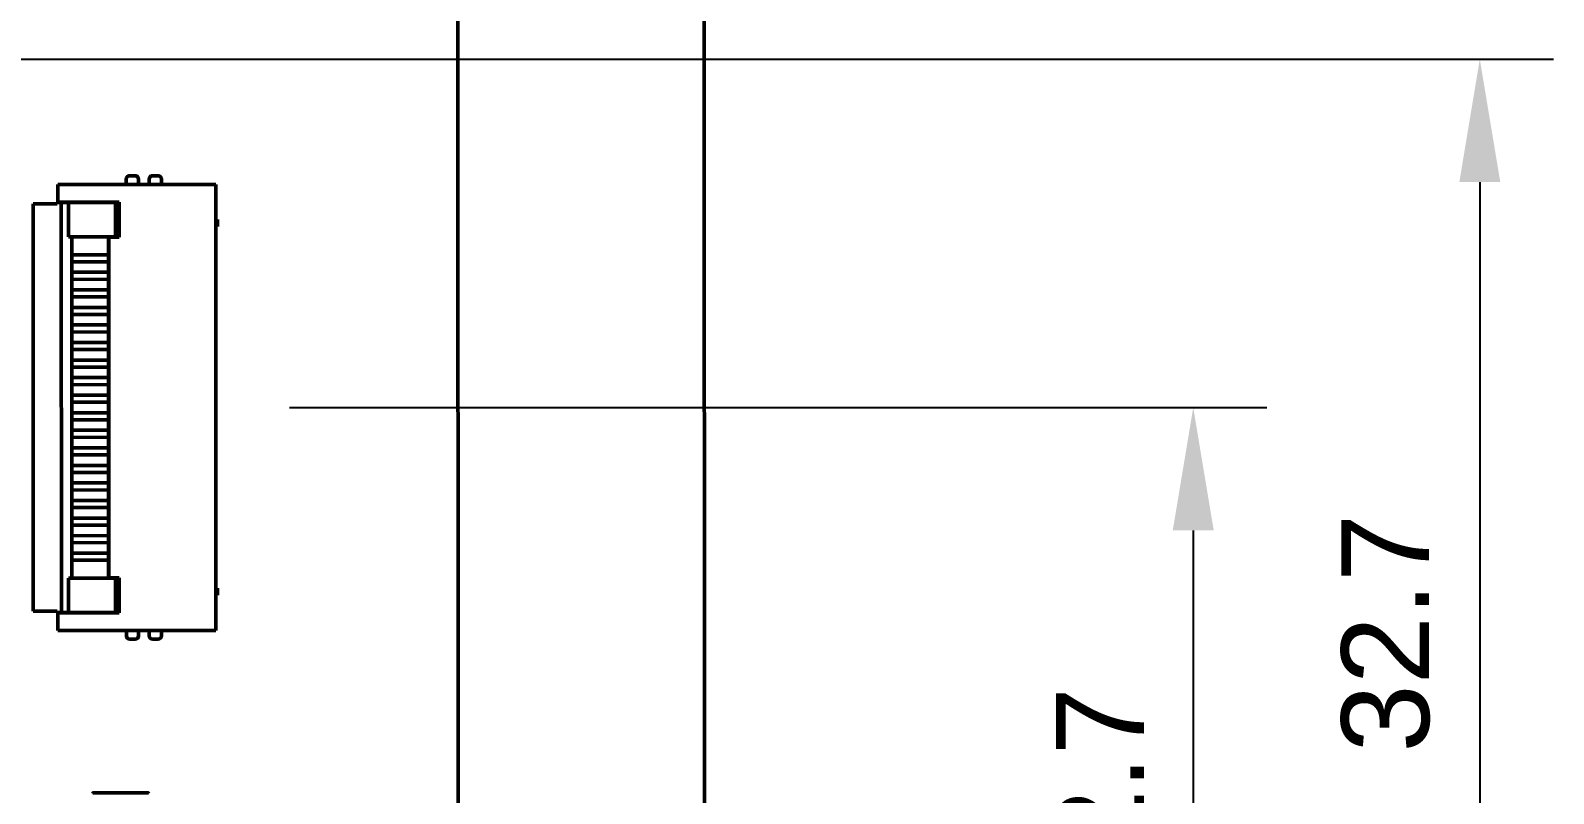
# Model space of a CAD drawing. Header units: millimetres. Extents: x 37 to 395, y 164 to 266.
# Drawn here: x 351.41 to 394.79, y 199.52 to 221.25 of the extents above; entities that cross this region are included whole.
import ezdxf

# ---------------------------------------------------------------- set-up
doc = ezdxf.new("R2010")
doc.units = ezdxf.units.MM
doc.header["$LTSCALE"] = 0.75
doc.layers.add('Visible', color=7, linetype='Continuous', lineweight=50)
doc.layers.add('尺寸标注', color=3, linetype='Continuous', lineweight=25)
doc.styles.get("Standard").update_dxf_attribs({"font": 'arial.ttf'})
doc.dimstyles.new('Dim-ISO-25', dxfattribs={"dimtxt": 3.5, "dimasz": 3.5, "dimexe": 2.1, "dimexo": 2.1, "dimgap": 1.4, "dimtad": 1, "dimzin": 12, "dimdsep": 46, "dimtxsty": 'Standard', "dimcen": 0, "dimazin": 3, "dimtp": 0.1, "dimtm": 0.1, "dimtfac": 0.714286, "dimtmove": 0, "dimatfit": 3, "dimfxl": 1, "dimtzin": 12, "dimarcsym": 0})

# ---------------------------------------------------------------- blocks, each defined once
blk = doc.blocks.new('*D19')
at = {"layer": 'Defpoints', "color": 0, "transparency": 16777216}
for p in [(356.688, 210.514), (358.751, 187.785), (384.53, 187.785)]:
    blk.add_point(p, dxfattribs=at)
at = {"layer": '尺寸标注', "color": 0, "lineweight": -2, "transparency": 16777216}
for p, q in [((358.788, 210.514), (386.63, 210.514)), ((384.53, 207.014), (384.53, 191.285)), ((360.851, 187.785), (386.63, 187.785))]:
    blk.add_line(p, q, dxfattribs=at)
at = {"layer": '尺寸标注', "color": 0, "transparency": 16777216}
for points in [[(383.946, 207.014), (385.113, 207.014), (384.53, 210.514)], [(383.946, 191.285), (385.113, 191.285), (384.53, 187.785)]]:
    blk.add_solid(points, dxfattribs=at)
at = {"layer": '尺寸标注', "color": 0, "transparency": 16777216, "insert": (381.875, 199.15), "char_height": 2.5, "attachment_point": 5, "rotation": 90}
blk.add_mtext('22.7', dxfattribs=at)
blk = doc.blocks.new('*D20')
at = {"layer": 'Defpoints', "color": 0, "transparency": 16777216}
for p in [(318.638, 220.433), (358.784, 187.735), (392.693, 187.735)]:
    blk.add_point(p, dxfattribs=at)
at = {"layer": '尺寸标注', "color": 0, "lineweight": -2, "transparency": 16777216}
for p, q in [((320.738, 220.433), (394.793, 220.433)), ((392.693, 216.933), (392.693, 191.235)), ((360.884, 187.735), (394.793, 187.735))]:
    blk.add_line(p, q, dxfattribs=at)
at = {"layer": '尺寸标注', "color": 0, "transparency": 16777216}
for points in [[(392.11, 216.933), (393.276, 216.933), (392.693, 220.433)], [(392.11, 191.235), (393.276, 191.235), (392.693, 187.735)]]:
    blk.add_solid(points, dxfattribs=at)
at = {"layer": '尺寸标注', "color": 0, "transparency": 16777216, "insert": (390.016, 204.084), "char_height": 2.5, "attachment_point": 5, "rotation": 90}
blk.add_mtext('32.7', dxfattribs=at)

msp = doc.modelspace()

# ---------------------------------------------------------------- linework, layer by layer
at = {"layer": 'Visible'}
for p, q in [((363.591, 184.435), (363.584, 236.595)), ((370.601, 234.86), (370.608, 185.86)), ((354.137, 217.014), (354.137, 216.864)), ((354.387, 217.114), (354.237, 217.114)), ((354.487, 216.914), (354.487, 217.014)), ((354.787, 217.014), (354.787, 216.914)), ((355.037, 217.114), (354.887, 217.114)), ((355.137, 216.864), (355.137, 217.014)), ((356.687, 216.864), (352.187, 216.863)), ((352.187, 216.363), (352.187, 216.863)), ((356.687, 216.864), (356.689, 204.164)), ((351.487, 216.313), (351.537, 216.313)), ((351.487, 216.313), (351.489, 204.713)), ((352.167, 216.313), (351.537, 216.313)), ((352.167, 216.353), (352.167, 216.313)), ((352.167, 216.353), (352.287, 216.353)), ((352.187, 216.363), (353.937, 216.364)), ((352.187, 216.363), (352.187, 216.353)), ((352.287, 216.353), (352.487, 216.353)), ((352.287, 216.353), (352.289, 204.673)), ((352.487, 216.353), (353.627, 216.354)), ((352.487, 215.373), (352.487, 216.353)), ((352.687, 216.353), (352.687, 216.363)), ((353.627, 216.354), (353.827, 216.354)), ((353.827, 215.374), (353.827, 216.354)), ((353.937, 216.364), (353.937, 215.364)), ((356.687, 215.864), (356.737, 215.864)), ((356.687, 215.664), (356.737, 215.664)), ((356.737, 215.664), (356.737, 215.864)), ((353.627, 215.374), (352.487, 215.373)), ((352.587, 215.373), (352.587, 214.863)), ((353.627, 214.864), (353.627, 215.374)), ((353.827, 215.374), (353.627, 215.374)), ((353.937, 215.364), (353.637, 215.364)), ((353.637, 215.364), (353.638, 205.664)), ((352.587, 214.863), (353.627, 214.864)), ((352.587, 214.663), (352.587, 214.863)), ((353.627, 214.864), (353.637, 214.864)), ((353.627, 214.864), (353.627, 214.664)), ((353.627, 214.664), (352.587, 214.663)), ((352.587, 214.663), (352.587, 214.363)), ((352.587, 214.363), (353.627, 214.364)), ((352.587, 214.163), (352.587, 214.363)), ((353.627, 214.664), (353.637, 214.664)), ((353.627, 214.364), (353.627, 214.664)), ((353.627, 214.364), (353.637, 214.364)), ((353.627, 214.364), (353.627, 214.164)), ((353.627, 214.164), (352.587, 214.163)), ((352.587, 214.163), (352.587, 213.863)), ((353.627, 214.164), (353.637, 214.164)), ((353.627, 213.864), (353.627, 214.164)), ((352.587, 213.863), (353.627, 213.864)), ((352.587, 213.663), (352.587, 213.863)), ((353.627, 213.664), (352.587, 213.663)), ((352.587, 213.663), (352.587, 213.363)), ((353.627, 213.864), (353.637, 213.864)), ((353.627, 213.864), (353.627, 213.664)), ((353.627, 213.664), (353.637, 213.664)), ((353.627, 213.364), (353.627, 213.664)), ((352.587, 213.363), (353.627, 213.364)), ((352.587, 213.163), (352.587, 213.363)), ((353.627, 213.164), (352.587, 213.163)), ((352.587, 213.163), (352.587, 212.863)), ((353.627, 213.364), (353.637, 213.364)), ((353.627, 213.364), (353.627, 213.164)), ((353.627, 213.164), (353.637, 213.164)), ((353.627, 212.864), (353.627, 213.164)), ((352.587, 212.863), (353.627, 212.864)), ((352.587, 212.663), (352.587, 212.863)), ((353.627, 212.664), (352.587, 212.663)), ((352.587, 212.663), (352.587, 212.363)), ((353.627, 212.864), (353.637, 212.864)), ((353.627, 212.864), (353.627, 212.664)), ((353.627, 212.664), (353.637, 212.664)), ((353.627, 212.364), (353.627, 212.664)), ((352.587, 212.363), (353.627, 212.364)), ((352.587, 212.163), (352.587, 212.363)), ((353.627, 212.164), (352.587, 212.163)), ((352.587, 212.163), (352.588, 211.863)), ((353.627, 212.364), (353.637, 212.364)), ((353.627, 212.364), (353.627, 212.164)), ((353.627, 212.164), (353.637, 212.164)), ((353.628, 211.864), (353.627, 212.164)), ((352.588, 211.863), (353.628, 211.864)), ((352.588, 211.663), (352.588, 211.863)), ((353.628, 211.864), (353.638, 211.864)), ((353.628, 211.864), (353.628, 211.664)), ((353.628, 211.664), (352.588, 211.663)), ((352.588, 211.663), (352.588, 211.363)), ((352.588, 211.363), (353.628, 211.364)), ((352.588, 211.163), (352.588, 211.363)), ((353.628, 211.664), (353.638, 211.664)), ((353.628, 211.364), (353.628, 211.664)), ((353.628, 211.364), (353.638, 211.364)), ((353.628, 211.364), (353.628, 211.164)), ((353.628, 211.164), (352.588, 211.163)), ((352.588, 211.163), (352.588, 210.863)), ((352.588, 210.863), (353.628, 210.864)), ((352.588, 210.663), (352.588, 210.863)), ((353.628, 211.164), (353.638, 211.164)), ((353.628, 210.864), (353.628, 211.164)), ((353.628, 210.864), (353.638, 210.864)), ((353.628, 210.864), (353.628, 210.664)), ((353.628, 210.664), (352.588, 210.663)), ((352.588, 210.663), (352.588, 210.363)), ((353.628, 210.664), (353.638, 210.664)), ((353.628, 210.364), (353.628, 210.664)), ((352.588, 210.363), (353.628, 210.364)), ((352.588, 210.163), (352.588, 210.363)), ((353.628, 210.164), (352.588, 210.163)), ((352.588, 210.163), (352.588, 209.863)), ((353.628, 210.364), (353.638, 210.364)), ((353.628, 210.364), (353.628, 210.164)), ((353.628, 210.164), (353.638, 210.164)), ((353.628, 209.864), (353.628, 210.164)), ((352.588, 209.863), (353.628, 209.864)), ((352.588, 209.663), (352.588, 209.863)), ((353.628, 209.664), (352.588, 209.663)), ((352.588, 209.663), (352.588, 209.363)), ((353.628, 209.864), (353.638, 209.864)), ((353.628, 209.864), (353.628, 209.664)), ((353.628, 209.664), (353.638, 209.664)), ((353.628, 209.364), (353.628, 209.664)), ((352.588, 209.363), (353.628, 209.364)), ((352.588, 209.163), (352.588, 209.363)), ((353.628, 209.164), (352.588, 209.163)), ((352.588, 209.163), (352.588, 208.863)), ((353.628, 209.364), (353.638, 209.364)), ((353.628, 209.364), (353.628, 209.164)), ((353.628, 209.164), (353.638, 209.164)), ((353.628, 208.864), (353.628, 209.164)), ((352.588, 208.863), (353.628, 208.864)), ((352.588, 208.663), (352.588, 208.863)), ((353.628, 208.864), (353.638, 208.864)), ((353.628, 208.864), (353.628, 208.664)), ((353.628, 208.664), (352.588, 208.663)), ((352.588, 208.663), (352.588, 208.363)), ((352.588, 208.363), (353.628, 208.364)), ((352.588, 208.163), (352.588, 208.363)), ((353.628, 208.664), (353.638, 208.664)), ((353.628, 208.364), (353.628, 208.664)), ((353.628, 208.364), (353.638, 208.364)), ((353.628, 208.364), (353.628, 208.164)), ((353.628, 208.164), (352.588, 208.163)), ((352.588, 208.163), (352.588, 207.863)), ((352.588, 207.863), (353.628, 207.864)), ((352.588, 207.663), (352.588, 207.863)), ((353.628, 208.164), (353.638, 208.164)), ((353.628, 207.864), (353.628, 208.164)), ((353.628, 207.864), (353.638, 207.864)), ((353.628, 207.864), (353.628, 207.664)), ((353.628, 207.664), (352.588, 207.663)), ((352.588, 207.663), (352.588, 207.363)), ((353.628, 207.664), (353.638, 207.664)), ((353.628, 207.364), (353.628, 207.664)), ((352.588, 207.363), (353.628, 207.364)), ((352.588, 207.163), (352.588, 207.363)), ((353.628, 207.164), (352.588, 207.163)), ((352.588, 207.163), (352.588, 206.863)), ((353.628, 207.364), (353.638, 207.364)), ((353.628, 207.364), (353.628, 207.164)), ((353.628, 207.164), (353.638, 207.164)), ((353.628, 206.864), (353.628, 207.164)), ((352.588, 206.863), (353.628, 206.864)), ((352.588, 206.663), (352.588, 206.863)), ((353.628, 206.664), (352.588, 206.663)), ((352.588, 206.663), (352.588, 206.363)), ((353.628, 206.864), (353.638, 206.864)), ((353.628, 206.864), (353.628, 206.664)), ((353.628, 206.664), (353.638, 206.664)), ((353.628, 206.364), (353.628, 206.664)), ((352.588, 206.363), (353.628, 206.364)), ((352.588, 206.163), (352.588, 206.363)), ((353.628, 206.164), (352.588, 206.163)), ((352.588, 206.163), (352.588, 205.653)), ((353.628, 206.364), (353.638, 206.364)), ((353.628, 206.364), (353.628, 206.164)), ((353.628, 206.164), (353.638, 206.164)), ((353.628, 205.654), (353.628, 206.164)), ((352.488, 205.653), (353.628, 205.654)), ((352.489, 204.673), (352.488, 205.653)), ((353.628, 205.654), (353.828, 205.654)), ((353.638, 205.664), (353.938, 205.664)), ((353.829, 204.674), (353.828, 205.654)), ((353.938, 205.664), (353.939, 204.664)), ((356.688, 205.364), (356.738, 205.364)), ((356.738, 205.164), (356.738, 205.364)), ((356.688, 205.164), (356.738, 205.164)), ((351.539, 204.713), (351.489, 204.713)), ((351.539, 204.713), (352.169, 204.713)), ((352.169, 204.713), (352.169, 204.673)), ((352.289, 204.673), (352.169, 204.673)), ((352.189, 204.673), (352.189, 204.663)), ((353.939, 204.664), (352.189, 204.663)), ((352.189, 204.163), (352.189, 204.663)), ((352.489, 204.673), (352.289, 204.673)), ((353.629, 204.674), (352.489, 204.673)), ((352.689, 204.663), (352.689, 204.673)), ((353.829, 204.674), (353.629, 204.674)), ((352.189, 204.163), (356.689, 204.164)), ((354.139, 204.164), (354.139, 204.014)), ((354.239, 203.914), (354.389, 203.914)), ((354.489, 204.014), (354.489, 204.114)), ((354.789, 204.114), (354.789, 204.014)), ((354.889, 203.914), (355.039, 203.914)), ((355.139, 204.014), (355.139, 204.164)), ((354.752, 199.544), (353.202, 199.544)), ((353.202, 199.544), (353.202, 199.544)), ((354.752, 199.544), (354.752, 199.544))]:
    msp.add_line(p, q, dxfattribs=at)
for centre, radius, start, end in [((354.237, 217.014), 0.1, 90.008, 180.008), ((354.387, 217.014), 0.1, 0.008, 90.008), ((354.887, 217.014), 0.1, 90.008, 180.008), ((355.037, 217.014), 0.1, 0.008, 90.008), ((354.239, 204.014), 0.1, 180.008, 270.008), ((354.389, 204.014), 0.1, 270.008, 0.008), ((354.889, 204.014), 0.1, 180.008, 270.008), ((355.039, 204.014), 0.1, 270.008, 0.008), ((353.202, 199.519), 0.025, 91.0432, 178.9568), ((354.752, 199.519), 0.025, 1.0432, 88.9568)]:
    msp.add_arc(centre, radius, start, end, dxfattribs=at)
at = {"layer": 'Visible', "extrusion": (0, 0, -1)}
for centre, start, end in [((-354.587, 216.914), 329.992, 359.992), ((-354.687, 216.914), 179.992, 209.992), ((-354.589, 204.114), 359.992, 29.992), ((-354.689, 204.114), 149.992, 179.992)]:
    msp.add_arc(centre, 0.1, start, end, dxfattribs=at)

# ---------------------------------------------------------------- dimensions: what is measured, and where the dimension line sits
at = {"layer": '尺寸标注'}
dim = msp.add_linear_dim(base=(392.693, 187.735), p1=(318.638, 220.433), p2=(358.784, 187.735), angle=90, dimstyle='Dim-ISO-25', override={"dimtxt": 2.5, "dimtoh": 1}, dxfattribs=at)
dim.commit()
dim.dimension.update_dxf_attribs({"geometry": '*D20', "text_midpoint": (390.016, 204.084)})
dim = msp.add_linear_dim(base=(384.53, 187.785), p1=(356.688, 210.514), p2=(358.751, 187.785), angle=90, text='22.7', dimstyle='Dim-ISO-25', override={"dimtxt": 2.5, "dimtoh": 1}, dxfattribs=at)
dim.commit()
dim.dimension.update_dxf_attribs({"geometry": '*D19', "text_midpoint": (381.875, 199.15)})

doc.saveas('drawing.dxf')
